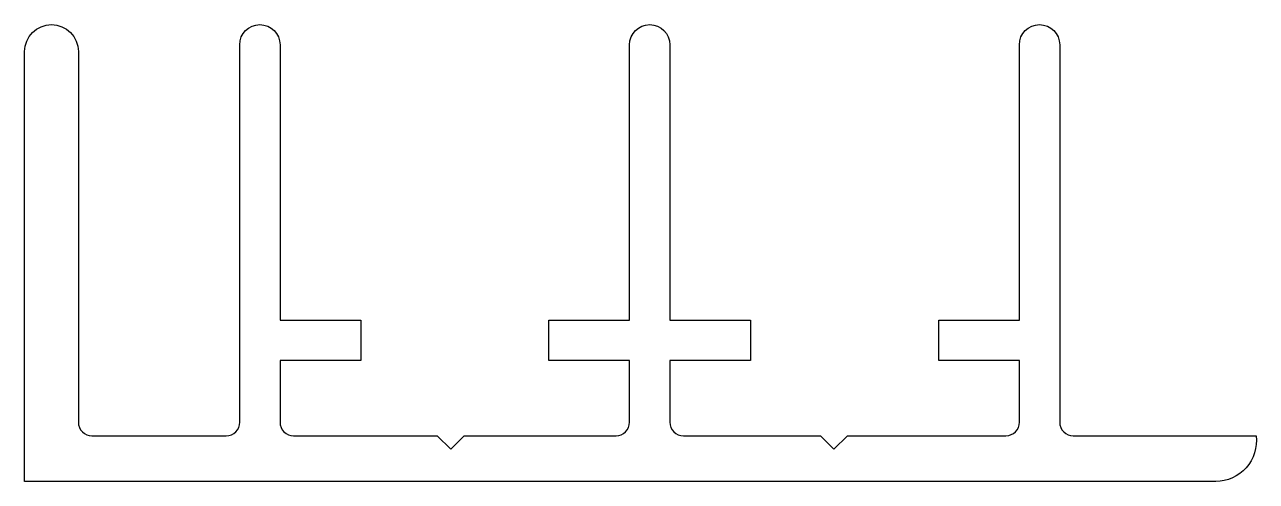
# Model space of a CAD drawing. Extents: x 1171.7 to 1217.5, y 60.6 to 77.6.
import ezdxf

# ---------------------------------------------------------------- set-up
doc = ezdxf.new("R2010")
doc.units = 0
doc.header["$LTSCALE"] = 15
doc.layers.get('0').update_dxf_attribs({"linetype": 'CONTINUOUS'})

msp = doc.modelspace()

# ---------------------------------------------------------------- linework, layer by layer
msp.add_lwpolyline([(1171.677, 60.551), (1171.677, 76.552, -1), (1173.677, 76.552), (1173.677, 62.751, 0.414214), (1174.177, 62.251), (1179.177, 62.251, 0.414214), (1179.677, 62.751), (1179.677, 76.801, -1), (1181.177, 76.801), (1181.177, 66.551), (1184.177, 66.551), (1184.177, 65.051), (1181.177, 65.051), (1181.177, 62.751, 0.414214), (1181.677, 62.251), (1187.027, 62.251), (1187.527, 61.751), (1188.027, 62.251), (1193.677, 62.251, 0.414214), (1194.177, 62.751), (1194.177, 65.051), (1191.177, 65.051), (1191.177, 66.551), (1194.177, 66.551), (1194.177, 76.801, -1), (1195.677, 76.801), (1195.677, 66.551), (1198.677, 66.551), (1198.677, 65.051), (1195.677, 65.051), (1195.677, 62.751, 0.414214), (1196.177, 62.251), (1201.277, 62.251), (1201.777, 61.751), (1202.277, 62.251), (1208.177, 62.251, 0.414039), (1208.677, 62.751), (1208.677, 65.051), (1205.677, 65.051), (1205.677, 66.551), (1208.677, 66.551), (1208.677, 76.801, -1), (1210.177, 76.801), (1210.177, 62.751, 0.414214), (1210.677, 62.251), (1217.477, 62.251, -0.456587), (1215.977, 60.551)], format="xyb", close=True)

doc.saveas('drawing.dxf')
